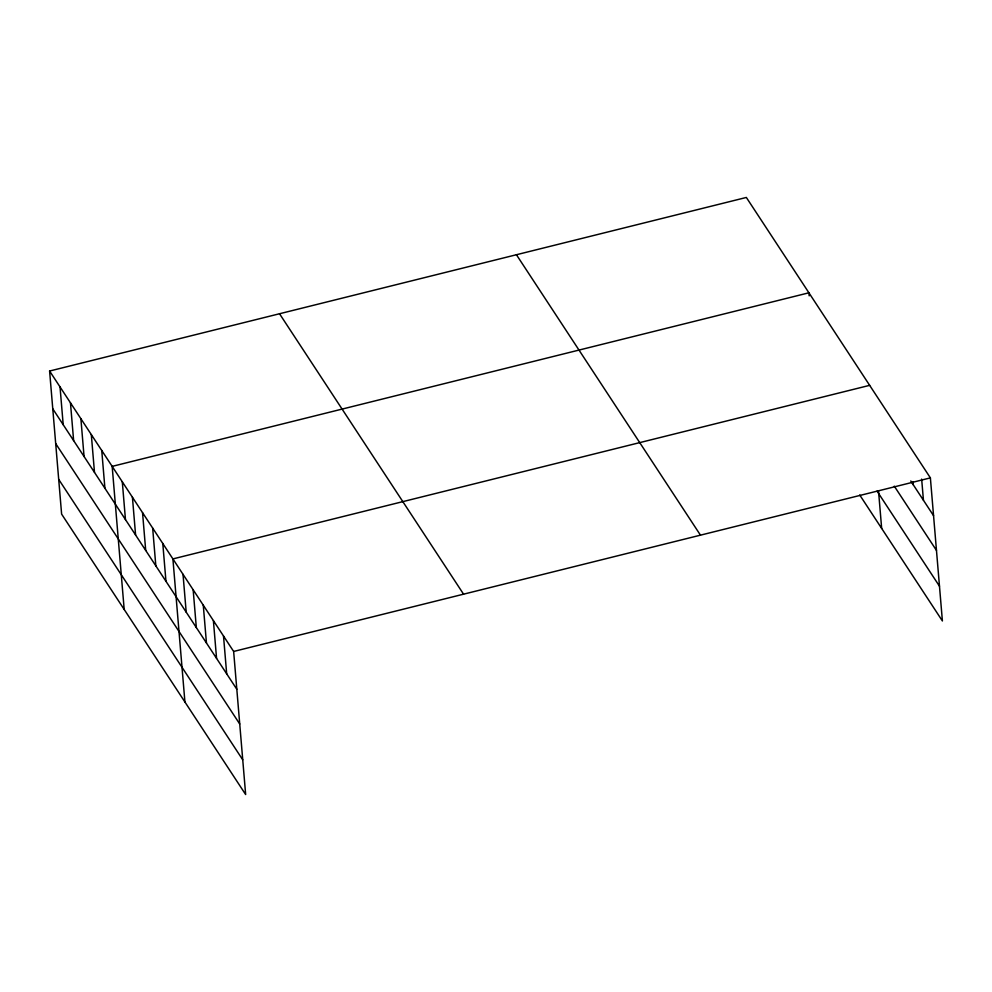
<?xml version="1.0" encoding="UTF-8"?>
<svg xmlns="http://www.w3.org/2000/svg" width="992" height="992" viewBox="0 0 992 992"><rect width="100%" height="100%" fill="white"/><g stroke="black" fill="none" stroke-linecap="round" stroke-linejoin="round"><path stroke-width="1.49" d="M49.6 371.033L233.641 651.459L245.656 794.542L61.616 514.116L49.6 371.033L746.344 197.458L930.384 477.884L942.4 620.967L859.742 495.008M869.649 385.342L172.906 558.918L184.921 702.001M233.641 651.459L930.384 477.884M910.78 480.984L933.559 515.679M894.3 486.167L936.473 550.424M877.064 491.114L939.486 586.222M516.423 254.733L700.464 535.159M279.521 313.745L463.562 594.171M52.774 408.828L236.815 689.254M55.688 443.573L239.729 723.999M58.702 479.372L242.73 759.798M921.655 479.086L923.44 500.253M913.062 481.814L913.31 484.84M878.503 490.705L881.665 528.426M809.174 295.827L808.914 292.801L112.17 466.376L124.186 609.46M223.51 636.033L226.684 673.828M213.392 620.608L216.566 658.403M203.273 605.182L206.448 642.977M193.155 589.756L196.329 627.564M183.024 574.343L186.198 612.138M162.787 543.492L165.962 581.287M152.656 528.066L155.831 565.862M142.538 512.641L145.712 550.448M132.42 497.215L135.594 535.023M122.301 481.802L125.463 519.597M101.742 450.48L104.916 488.287M91.314 434.595L94.488 472.39M80.885 418.698L84.06 456.494M70.457 402.814L73.631 440.609M60.028 386.917L63.203 424.712"/></g></svg>
